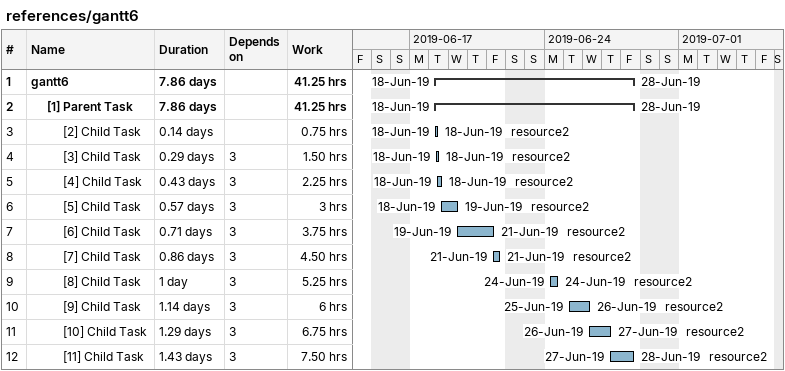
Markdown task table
references/gantt6

| ID | Level | Task | Duration | Start | Finish | Predecessors | Resources | Work (h) |
|---|---|---|---|---|---|---|---|---|
| 1 | 1 | **gantt6** | 7.86d | 2019-06-18 | 2019-06-28 |  |  | 41.25 |
| 2 | 2 | **[1] Parent Task** | 7.86d | 2019-06-18 | 2019-06-28 |  |  | 41.25 |
| 3 | 3 | [2] Child Task | 0.14d | 2019-06-18 | 2019-06-18 |  | resource2 | 0.75 |
| 4 | 3 | [3] Child Task | 0.29d | 2019-06-18 | 2019-06-18 | 3 | resource2 | 1.50 |
| 5 | 3 | [4] Child Task | 0.43d | 2019-06-18 | 2019-06-18 | 3 | resource2 | 2.25 |
| 6 | 3 | [5] Child Task | 0.57d | 2019-06-18 | 2019-06-19 | 3 | resource2 | 3 |
| 7 | 3 | [6] Child Task | 0.71d | 2019-06-19 | 2019-06-21 | 3 | resource2 | 3.75 |
| 8 | 3 | [7] Child Task | 0.86d | 2019-06-21 | 2019-06-21 | 3 | resource2 | 4.50 |
| 9 | 3 | [8] Child Task | 1d | 2019-06-24 | 2019-06-24 | 3 | resource2 | 5.25 |
| 10 | 3 | [9] Child Task | 1.14d | 2019-06-25 | 2019-06-26 | 3 | resource2 | 6 |
| 11 | 3 | [10] Child Task | 1.29d | 2019-06-26 | 2019-06-27 | 3 | resource2 | 6.75 |
| 12 | 3 | [11] Child Task | 1.43d | 2019-06-27 | 2019-06-28 | 3 | resource2 | 7.50 |
